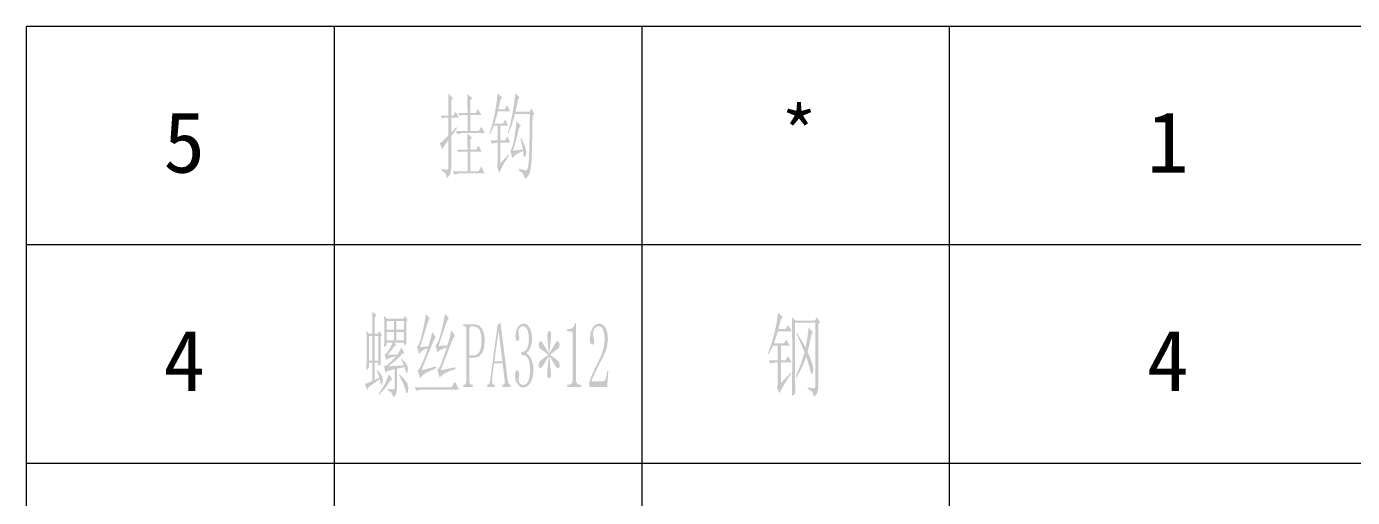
# Model space of a CAD drawing. Header units: millimetres. Extents: x 0 to 260, y 22 to 203.
# Drawn here: x 181.23 to 215.62, y 65.38 to 77.6 of the extents above; entities that cross this region are included whole.
import ezdxf

# ---------------------------------------------------------------- set-up
doc = ezdxf.new("R2010")
doc.units = ezdxf.units.MM

msp = doc.modelspace()

# ---------------------------------------------------------------- hatches: boundary and pattern name
h = msp.add_hatch(color=7)
h.paths.add_polyline_path([(192.246788, 74.843737), (192.386245, 74.995872), (192.396167, 74.957839), (192.246788, 74.748928), (192.246788, 73.912183), (192.220399, 73.764664), (192.141506, 73.664688), (192.105263, 73.778927), (191.997087, 73.874149), (191.997087, 73.912183), (192.097133, 73.884898), (192.149223, 73.87911), (192.169825, 73.899161), (192.176784, 73.950217), (192.176784, 74.653568), (192.108864, 74.559715), (192.060477, 74.487307), (192.031521, 74.436294), (192.021892, 74.406623), (191.952439, 74.568129), (191.983152, 74.588378), (192.030712, 74.630072), (192.095221, 74.693161), (192.176784, 74.777591), (192.176784, 75.233997), (192.072053, 75.233997), (192.01197, 75.214705), (191.972283, 75.290773), (192.176784, 75.290773), (192.176474, 75.483319), (192.175543, 75.642586), (192.173993, 75.768573), (192.171823, 75.86128), (192.291436, 75.747179), (192.246788, 75.680482), (192.246788, 75.290773), (192.306319, 75.290773), (192.361441, 75.395504), (192.446328, 75.233997), (192.246788, 75.233997)])
h.paths.add_polyline_path([(192.670673, 75.35747), (192.669432, 75.637763), (192.665712, 75.85191), (192.790286, 75.747179), (192.740126, 75.680482), (192.740126, 75.35747), (192.890056, 75.35747), (192.945178, 75.462201), (193.030065, 75.300143), (192.740126, 75.300143), (192.740126, 74.891693), (192.969982, 74.891693), (193.030065, 75.005794), (193.119362, 74.834366), (192.531215, 74.834366), (192.41105, 74.805703), (192.366402, 74.891693), (192.670673, 74.891693), (192.670673, 75.300143), (192.505859, 75.300143), (192.461211, 75.281402), (192.420972, 75.35747)])
h.paths.add_polyline_path([(192.670673, 74.406623), (192.665712, 74.824996), (192.785325, 74.720265), (192.740126, 74.66349), (192.740126, 74.406623), (192.899978, 74.406623), (192.9551, 74.511354), (193.039987, 74.349297), (192.740126, 74.349297), (192.740126, 73.845486), (192.960061, 73.845486), (193.025104, 73.968958), (193.119362, 73.78816), (192.451289, 73.78816), (192.331675, 73.760048), (192.286475, 73.845486), (192.670673, 73.845486), (192.670673, 74.349297), (192.481054, 74.349297), (192.435855, 74.330556), (192.396167, 74.406623)])
h = msp.add_hatch(color=7)
h.paths.add_polyline_path([(193.903838, 75.328806), (193.817917, 75.045895), (193.729103, 74.824996), (193.71422, 74.843737), (193.775396, 75.054267), (193.82908, 75.295596), (193.875218, 75.567724), (193.91376, 75.870651), (194.019042, 75.766471), (193.983764, 75.709145), (193.91376, 75.386133), (194.278113, 75.386133), (194.328274, 75.480942), (194.402688, 75.338177), (194.35804, 75.281402), (194.354218, 75.022272), (194.350202, 74.791828), (194.346005, 74.590078), (194.341641, 74.417027), (194.337121, 74.272683), (194.33246, 74.157052), (194.327669, 74.07014), (194.322762, 74.011953), (194.29968, 73.862229), (194.270396, 73.765009), (194.22747, 73.69969), (194.163461, 73.645946), (194.111026, 73.779065), (194.003608, 73.874149), (194.003608, 73.912183), (194.12646, 73.877457), (194.195982, 73.869188), (194.215714, 73.885311), (194.232707, 73.92872), (194.246909, 73.999413), (194.25827, 74.097392), (194.263075, 74.165474), (194.267571, 74.258097), (194.271757, 74.375252), (194.275633, 74.516935), (194.279199, 74.683139), (194.282454, 74.873856), (194.2854, 75.089081), (194.288035, 75.328806)])
h.paths.add_polyline_path([(193.849268, 74.37796), (194.108339, 74.406623), (194.043847, 74.701523), (194.05873, 74.720265), (194.135211, 74.557381), (194.176138, 74.449067), (194.193019, 74.379063), (194.198738, 74.330556), (194.176138, 74.245117), (194.15657, 74.216592), (194.143617, 74.207083), (194.131214, 74.221208), (194.123773, 74.263859), (194.1133, 74.368589), (193.937462, 74.285218), (193.829424, 74.187791), (193.779263, 74.37796), (193.81151, 74.419301), (193.838795, 74.487101), (193.865666, 74.600031), (193.896672, 74.77704), (193.923475, 74.972101), (193.939116, 75.138637), (194.053769, 75.033906), (194.003608, 74.957839), (193.95461, 74.754139), (193.912589, 74.589558), (193.877492, 74.464148)])
h.paths.add_polyline_path([(193.525153, 74.054948), (193.734064, 74.283151), (193.744537, 74.254488), (193.594469, 74.011815), (193.494836, 73.798082), (193.434754, 73.968958), (193.449912, 74.018981), (193.455149, 74.092982), (193.455149, 74.587422), (193.429793, 74.587422), (193.310179, 74.558759), (193.265531, 74.644197), (193.455149, 74.644197), (193.455149, 75.024536), (193.355379, 75.024536), (193.255609, 74.805703), (193.240726, 74.824996), (193.308104, 75.039849), (193.366334, 75.285812), (193.415367, 75.56278), (193.455149, 75.870651), (193.569802, 75.75655), (193.529563, 75.709145), (193.470032, 75.452279), (193.634294, 75.452279), (193.694376, 75.56638), (193.779263, 75.395504), (193.46011, 75.395504), (193.412499, 75.22194), (193.370262, 75.081862), (193.589645, 75.081862), (193.644767, 75.186042), (193.724693, 75.024536), (193.525153, 75.024536), (193.525153, 74.644197), (193.644767, 74.644197), (193.699337, 74.748928), (193.779263, 74.587422), (193.525153, 74.587422)])
h = msp.add_hatch(color=7)
h.paths.add_polyline_path([(191.03646, 68.762585), (190.841881, 68.724551), (190.841881, 68.201447), (190.820522, 68.05882), (190.747072, 67.973244), (190.71083, 68.087346), (190.612576, 68.163414), (190.612576, 68.201447), (190.692778, 68.187047), (190.744867, 68.182155), (190.772911, 68.198967), (190.78235, 68.248852), (190.78235, 68.714629), (190.58722, 68.657854), (190.547532, 68.610449), (190.502884, 68.781326), (190.556283, 68.800343), (190.63738, 68.857394), (190.822038, 69.047563), (190.712174, 69.019649), (190.632282, 68.992924), (190.582362, 68.967335), (190.562415, 68.942832), (190.522728, 69.094967), (190.569168, 69.128385), (190.619742, 69.190328), (190.673072, 69.28052), (190.727229, 69.399238), (190.572888, 69.399238), (190.572888, 69.333092), (190.507845, 69.275766), (190.512806, 69.684216), (190.507845, 70.093769), (190.572888, 70.017702), (191.011656, 70.017702), (191.046382, 70.093769), (191.116387, 69.989039), (191.08166, 69.931712), (191.08197, 69.746917), (191.0829, 69.591888), (191.084451, 69.466624), (191.086621, 69.371126), (191.021578, 69.3138), (191.021578, 69.399238), (190.777389, 69.399238), (190.826999, 69.32317), (190.777389, 69.304429), (190.682373, 69.182817), (190.597693, 69.085597), (190.692089, 69.085597), (190.846842, 69.085597), (190.91161, 69.185229), (190.956534, 69.275766), (191.03646, 69.123631), (190.986851, 69.11426), (190.799507, 68.93105), (190.617537, 68.781326), (190.674467, 68.786502), (190.760853, 68.79297), (190.876591, 68.800782), (191.021578, 68.809989), (190.956534, 68.962124), (190.966456, 68.980866), (191.064435, 68.873723), (191.10867, 68.800067), (191.12183, 68.752594), (191.126308, 68.724551), (191.111426, 68.638561), (191.097783, 68.60287), (191.086621, 68.591157), (191.071738, 68.62919)])
h.paths.add_polyline_path([(190.572888, 69.960375), (190.572888, 69.732172), (190.766916, 69.732172), (190.766916, 69.960375)])
h.paths.add_polyline_path([(190.826999, 69.960375), (190.826999, 69.732172), (191.021578, 69.732172), (191.021578, 69.960375)])
h.paths.add_polyline_path([(190.572888, 69.675397), (190.572888, 69.456565), (190.766916, 69.456565), (190.766916, 69.675397)])
h.paths.add_polyline_path([(190.826999, 69.675397), (190.826999, 69.456565), (191.021578, 69.456565), (191.021578, 69.675397)])
h.paths.add_polyline_path([(190.667146, 68.410358), (190.517491, 68.194075), (190.367836, 68.03939), (190.362875, 68.068053), (190.518731, 68.305696), (190.63738, 68.581786), (190.717307, 68.439021)])
h.paths.add_polyline_path([(190.911886, 68.572415), (191.03963, 68.441502), (191.103709, 68.353583), (191.13623, 68.230111), (191.123552, 68.13475), (191.111908, 68.091824), (191.101504, 68.077424), (191.081384, 68.101333), (191.061265, 68.172784), (191.001458, 68.346073), (190.901964, 68.543752)])
h.paths.add_polyline_path([(190.263105, 68.429651), (190.382719, 68.486426), (190.323188, 68.676595), (190.33311, 68.695887), (190.415792, 68.589985), (190.455479, 68.52005), (190.473118, 68.429651), (190.457684, 68.33429), (190.445282, 68.298599), (190.437841, 68.286886), (190.422958, 68.32492), (190.393192, 68.448392), (190.098843, 68.239481), (190.068526, 68.163414), (190.008995, 68.32492), (190.087268, 68.353445), (190.203574, 68.400987), (190.203574, 68.876686), (190.113726, 68.876686), (190.113726, 68.752663), (190.048683, 68.676595), (190.052403, 68.922506), (190.053644, 69.223401), (190.053333, 69.376242), (190.052403, 69.507276), (190.050853, 69.6164), (190.048683, 69.703509), (190.113726, 69.627441), (190.203574, 69.627441), (190.203264, 69.816887), (190.202334, 69.976774), (190.200784, 70.107102), (190.198613, 70.207871), (190.303344, 70.112511), (190.263105, 70.045814), (190.263105, 69.627441), (190.352953, 69.627441), (190.382719, 69.703509), (190.452723, 69.589407), (190.417997, 69.542003), (190.418307, 69.294671), (190.419237, 69.095036), (190.420787, 68.943047), (190.422958, 68.838652), (190.357914, 68.781326), (190.357914, 68.876686), (190.263105, 68.876686)])
h.paths.add_polyline_path([(190.113726, 69.570666), (190.113726, 68.933461), (190.203574, 68.933461), (190.203574, 69.570666)])
h.paths.add_polyline_path([(190.263105, 69.570666), (190.263105, 68.933461), (190.357914, 68.933461), (190.357914, 69.570666)])
h = msp.add_hatch(color=7)
h.paths.add_polyline_path([(201.086072, 68.011278), (201.090068, 68.496072), (201.091584, 69.056934), (201.091188, 69.343841), (201.090068, 69.605944), (201.088328, 69.843242), (201.086072, 70.055736), (201.174266, 69.969746), (201.678628, 69.969746), (201.731545, 70.055736), (201.813676, 69.931712), (201.772335, 69.884308), (201.772335, 68.230111), (201.748633, 68.101677), (201.715146, 68.045522), (201.660989, 68.001356), (201.610898, 68.122899), (201.496727, 68.201447), (201.496727, 68.239481), (201.608762, 68.21888), (201.663745, 68.215228), (201.683865, 68.230937), (201.690755, 68.268144), (201.690755, 69.912971), (201.167652, 69.912971), (201.167652, 68.391617), (201.169305, 68.270074), (201.174266, 68.077424)])
h.paths.add_polyline_path([(201.215056, 69.656105), (201.438298, 69.275766), (201.489561, 69.553716), (201.514366, 69.779577), (201.631775, 69.675397), (201.590434, 69.6087), (201.538895, 69.363685), (201.490664, 69.161664), (201.561357, 68.997471), (201.608073, 68.866764), (201.633566, 68.766788), (201.640043, 68.695336), (201.619648, 68.609898), (201.596497, 68.581786), (201.577342, 68.610311), (201.555707, 68.695887), (201.512643, 68.850366), (201.455937, 69.028822), (201.345625, 68.755143), (201.203481, 68.486426), (201.185842, 68.515089), (201.317651, 68.850021), (201.408533, 69.152294), (201.319236, 69.366096), (201.203481, 69.627441)])
h.paths.add_polyline_path([(200.798337, 68.344212), (201.050243, 68.61982), (201.06237, 68.591157), (200.962117, 68.438487), (200.878815, 68.303698), (200.812462, 68.186685), (200.76306, 68.087346), (200.692504, 68.230111), (200.710143, 68.289228), (200.716206, 68.372324), (200.716206, 68.886057), (200.669353, 68.886057), (200.528242, 68.857394), (200.475325, 68.942832), (200.716206, 68.942832), (200.716206, 69.32317), (200.598797, 69.32317), (200.475325, 69.094967), (200.457686, 69.11426), (200.544925, 69.347717), (200.618986, 69.601534), (200.679921, 69.875609), (200.727782, 70.169837), (200.845191, 70.065106), (200.798337, 69.998409), (200.733845, 69.751465), (200.92181, 69.751465), (200.986302, 69.855644), (201.080008, 69.694138), (200.721718, 69.694138), (200.665977, 69.520574), (200.616436, 69.380497), (200.880468, 69.380497), (200.939449, 69.475306), (201.027092, 69.32317), (200.798337, 69.32317), (200.798337, 68.942832), (200.92181, 68.942832), (200.986302, 69.047563), (201.080008, 68.886057), (200.798337, 68.886057)])
h = msp.add_hatch(color=7)
h.paths.add_polyline_path([(191.43674, 69.275766), (191.523901, 69.292371), (191.656123, 69.304429), (191.706008, 69.47317), (191.755893, 69.675397), (191.845741, 69.542003), (191.803573, 69.479991), (191.766366, 69.389868), (191.733078, 69.306557), (191.673693, 69.161596), (191.58816, 68.954933), (191.476427, 68.686517), (191.524056, 68.695827), (191.60238, 68.714698), (191.711297, 68.74318), (191.850702, 68.781326), (191.855663, 68.733921), (191.6875, 68.660231), (191.562486, 68.591294), (191.48057, 68.527112), (191.441701, 68.467684), (191.376657, 68.676595), (191.401669, 68.694277), (191.432054, 68.737435), (191.467814, 68.806122), (191.508949, 68.900388), (191.585843, 69.096276), (191.641241, 69.257025), (191.495168, 69.190052), (191.416896, 69.104889), (191.356813, 69.295059), (191.385425, 69.314075), (191.41662, 69.371126), (191.450296, 69.466211), (191.486349, 69.599329), (191.549945, 69.886788), (191.591631, 70.141174), (191.691401, 70.027072), (191.666898, 69.985197), (191.638829, 69.917381), (191.607143, 69.823519), (191.571787, 69.703509), (191.497856, 69.463386)])
h.paths.add_polyline_path([(191.297282, 68.239481), (192.259704, 68.239481), (192.33963, 68.391617), (192.449322, 68.182155), (191.472017, 68.182155), (191.341931, 68.153492)])
h.paths.add_polyline_path([(192.08552, 70.150545), (192.18529, 70.027072), (192.158926, 69.988194), (192.130237, 69.929369), (192.099171, 69.850494), (192.065676, 69.751465), (191.920707, 69.3138), (191.999255, 69.316005), (192.145603, 69.32317), (192.202653, 69.508723), (192.254743, 69.722802), (192.345142, 69.570666), (192.299736, 69.511204), (192.254743, 69.40916), (192.220542, 69.317486), (192.162621, 69.166488), (192.081033, 68.956164), (191.975828, 68.686517), (192.103986, 68.708944), (192.209819, 68.729098), (192.293328, 68.746978), (192.354513, 68.762585), (192.359474, 68.714629), (192.195264, 68.653857), (192.071464, 68.595566), (191.988179, 68.539756), (191.945511, 68.486426), (191.88598, 68.705258), (191.921258, 68.724275), (191.958189, 68.781326), (191.983201, 68.840754), (192.021028, 68.94297), (192.071671, 69.087974), (192.135129, 69.275766), (192.035583, 69.238886), (191.961772, 69.204384), (191.913593, 69.172361), (191.890941, 69.142923), (191.84078, 69.333092), (191.869702, 69.351799), (191.901828, 69.40792), (191.937054, 69.501454), (191.975277, 69.632402), (192.042594, 69.911524)])
h = msp.add_hatch(color=7)
h.paths.add_polyline_path([(192.720066, 69.009529), (192.720066, 68.382246), (192.732193, 68.32492), (192.765265, 68.306178), (192.799992, 68.306178), (192.799992, 68.248852), (192.560765, 68.248852), (192.560765, 68.306178), (192.595491, 68.306178), (192.630218, 68.32492), (192.64014, 68.382246), (192.64014, 69.741543), (192.630218, 69.798318), (192.595491, 69.817611), (192.565174, 69.817611), (192.565174, 69.874937), (192.860075, 69.874937), (192.970042, 69.845171), (193.051897, 69.755874), (193.102265, 69.621516), (193.119146, 69.456565), (193.100956, 69.263846), (193.046385, 69.123631), (192.96701, 69.038054), (192.874406, 69.009529)])
h.paths.add_polyline_path([(192.84464, 69.066855), (192.91492, 69.088077), (192.976932, 69.152294), (193.019858, 69.268531), (193.034259, 69.447194), (193.022339, 69.612214), (192.986854, 69.727211), (192.924842, 69.794942), (192.834719, 69.817611), (192.765265, 69.817611), (192.732193, 69.798318), (192.720066, 69.741543), (192.720066, 69.066855)])
h = msp.add_hatch(color=7)
h.paths.add_polyline_path([(193.581113, 68.857394), (193.356768, 68.857394), (193.31212, 68.496348), (193.307159, 68.42028), (193.314324, 68.344212), (193.328311, 68.315687), (193.356768, 68.306178), (193.371651, 68.306178), (193.371651, 68.248852), (193.186994, 68.248852), (193.186994, 68.306178), (193.201876, 68.306178), (193.236603, 68.329881), (193.256998, 68.410358), (193.451577, 69.865566), (193.526542, 69.912971), (193.715609, 68.410358), (193.740965, 68.329881), (193.775692, 68.306178), (193.790574, 68.306178), (193.790574, 68.248852), (193.576152, 68.248852), (193.576152, 68.306178), (193.595995, 68.306178), (193.631273, 68.329881), (193.636234, 68.372324), (193.631273, 68.439021)])
h.paths.add_polyline_path([(193.476382, 69.703509), (193.36669, 68.91472), (193.576152, 68.91472)])
h = msp.add_hatch(color=7)
h.dxf.hatch_style = 2
h.paths.add_polyline_path([(194.382628, 68.686517), (194.364989, 68.51626), (194.312624, 68.367914), (194.22877, 68.264493), (194.118045, 68.230111), (194.034191, 68.253744), (193.963153, 68.32492), (193.914784, 68.427101), (193.898661, 68.543752), (193.918505, 68.643522), (193.938418, 68.675768), (193.958744, 68.686517), (193.984031, 68.675768), (194.000636, 68.643522), (194.013314, 68.572415), (194.003392, 68.496348), (193.99347, 68.429651), (194.002634, 68.377009), (194.030402, 68.33429), (194.113084, 68.296256), (194.191494, 68.32113), (194.24758, 68.396026), (194.281342, 68.523357), (194.29278, 68.705258), (194.28086, 68.859805), (194.245376, 68.980866), (194.177094, 69.059276), (194.067884, 69.085597), (194.067884, 69.152294), (194.154287, 69.174756), (194.215059, 69.242693), (194.250543, 69.350662), (194.262463, 69.494598), (194.253024, 69.618966), (194.224981, 69.727211), (194.177094, 69.802383), (194.108123, 69.827532), (194.033158, 69.793908), (194.003392, 69.750087), (193.99347, 69.684768), (193.995951, 69.622825), (194.003392, 69.589407), (194.013314, 69.542003), (194.003392, 69.465935), (193.968114, 69.437272), (193.930632, 69.465935), (193.917747, 69.506312), (193.913544, 69.570666), (193.929667, 69.699995), (193.978036, 69.803279), (194.047834, 69.87101), (194.127967, 69.893678), (194.217539, 69.863913), (194.287268, 69.774616), (194.332192, 69.652246), (194.34735, 69.523262), (194.337911, 69.391039), (194.309868, 69.280727), (194.261981, 69.193842), (194.19301, 69.133001), (194.285063, 69.045013), (194.342389, 68.933461), (194.372431, 68.809782)])
h = msp.add_hatch(color=7)
h.dxf.hatch_style = 2
h.paths.add_polyline_path([(195.481297, 69.9036), (195.481297, 68.458314), (195.487498, 68.391754), (195.506102, 68.344212), (195.535936, 68.315687), (195.576106, 68.306178), (195.625716, 68.306178), (195.625716, 68.248852), (195.261362, 68.248852), (195.261362, 68.306178), (195.306562, 68.306178), (195.349281, 68.315687), (195.378771, 68.344212), (195.395652, 68.391754), (195.401371, 68.458314), (195.401371, 69.6087), (195.388693, 69.670436), (195.351762, 69.694138), (195.261362, 69.694138), (195.261362, 69.751465), (195.306562, 69.751465), (195.36065, 69.760973), (195.403576, 69.789499), (195.43658, 69.837041), (195.460902, 69.9036)])
h = msp.add_hatch(color=7)
h.dxf.hatch_style = 2
h.paths.add_polyline_path([(196.227691, 69.475306), (196.217494, 69.62627), (196.187452, 69.737133), (196.137567, 69.804864), (196.067839, 69.827532), (196.012028, 69.811892), (195.965313, 69.765245), (195.933825, 69.695034), (195.92342, 69.6087), (195.943264, 69.51334), (195.958147, 69.437272), (195.945469, 69.366165), (195.907986, 69.342463), (195.860582, 69.375536), (195.847697, 69.419633), (195.843494, 69.485228), (195.862167, 69.660859), (195.918459, 69.788947), (195.99563, 69.867358), (196.077761, 69.893678), (196.182009, 69.865153), (196.255252, 69.779577), (196.298178, 69.651144), (196.312578, 69.494598), (196.285018, 69.266395), (196.197926, 69.047563), (196.069699, 68.806199), (195.975786, 68.614859), (195.913774, 68.475539), (195.883182, 68.391617), (196.177531, 68.391617), (196.218734, 68.408153), (196.252496, 68.457762), (196.277369, 68.540858), (196.292735, 68.657854), (196.3225, 68.657854), (196.292735, 68.248852), (195.828611, 68.248852), (195.828611, 68.372324), (195.861409, 68.469958), (195.910742, 68.591157), (195.977302, 68.736195), (196.062878, 68.904798), (196.136327, 69.061894), (196.187452, 69.209069), (196.217494, 69.346735)])
h = msp.add_hatch(color=7)
h.dxf.hatch_style = 2
h.paths.add_polyline_path([(194.974131, 69.209069), (194.804908, 69.085597), (194.974131, 68.962124), (195.025256, 68.91913), (195.049096, 68.886057), (195.059018, 68.82873), (195.055297, 68.769268), (195.044135, 68.743292), (195.013818, 68.733921), (194.984052, 68.748253), (194.949326, 68.790697), (194.794434, 69.056934), (194.829712, 68.657854), (194.834673, 68.605488), (194.834673, 68.572415), (194.81979, 68.491387), (194.784513, 68.467684), (194.751991, 68.486426), (194.739106, 68.517432), (194.734903, 68.572415), (194.739864, 68.610449), (194.739864, 68.657854), (194.779552, 69.056934), (194.625211, 68.790697), (194.592138, 68.752663), (194.560168, 68.733921), (194.529851, 68.752663), (194.518689, 68.781188), (194.514968, 68.82873), (194.529851, 68.895427), (194.555, 68.926295), (194.600407, 68.962124), (194.76963, 69.085597), (194.600407, 69.209069), (194.539773, 69.261434), (194.521169, 69.293267), (194.514968, 69.342463), (194.529851, 69.41357), (194.560168, 69.437272), (194.592138, 69.42294), (194.625211, 69.380497), (194.779552, 69.11426), (194.744825, 69.51334), (194.744825, 69.561295), (194.739864, 69.599329), (194.754747, 69.670436), (194.789474, 69.703509), (194.814554, 69.694001), (194.829712, 69.665475), (194.839634, 69.599329), (194.839634, 69.556335), (194.834673, 69.51334), (194.794434, 69.11426), (194.949326, 69.380497), (194.984052, 69.427901), (195.013818, 69.437272), (195.04634, 69.408609), (195.059018, 69.342463), (195.049096, 69.280727), (195.025256, 69.250892)])

# ---------------------------------------------------------------- linework, layer by layer
at = {"color": 7, "lineweight": 0}
for points in [[(255.392837, 77.599752), (181.233304, 77.599752)], [(181.233374, 49.260372), (181.233374, 77.599716)], [(189.210844, 77.599752), (189.210844, 49.260407)], [(197.188314, 77.599752), (197.188314, 49.260407)], [(205.165784, 77.599752), (205.165784, 49.260407)], [(255.392837, 71.931883), (181.233304, 71.931883)], [(255.392837, 66.264014), (181.233304, 66.264014)]]:
    msp.add_lwpolyline(points, dxfattribs=at)

# ---------------------------------------------------------------- texts
at = {"color": 7, "attachment_point": 1}
for s, insert, char_height in [('{\\fSimSun|b0|i0|c0;5}', (184.784397, 75.39608), 1.588682), ('{\\fSimSun|b0|i0|c0;*}', (200.793945, 75.52578), 1.390099), ('{\\fSimSun|b0|i0|c0;1}', (210.292694, 75.39608), 1.588682), ('{\\fSimSun|b0|i0|c0;4}', (184.783949, 69.728209), 1.588682), ('{\\fSimSun|b0|i0|c0;4}', (210.292246, 69.728209), 1.588682)]:
    msp.add_mtext(s, dxfattribs=dict(at, insert=insert, char_height=char_height))

doc.saveas('drawing.dxf')
